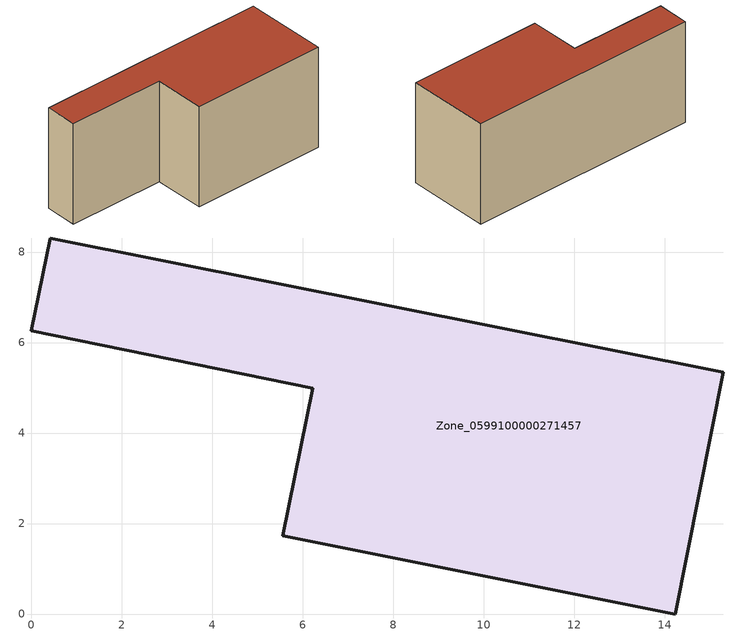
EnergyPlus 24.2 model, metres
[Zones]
Zone_0599100000271457
 floor ground (C_G): 6.22,4.99 0,6.26 0.42,8.31 15.29,5.34 14.23,0 5.56,1.73 z0
 wall outside (C_F): 15.29,5.34 0.42,8.31 0,6.26 6.22,4.99 5.56,1.73 14.23,0 15.29,5.34 z0:6.72
 roof outside (C_R): 14.23,0 15.29,5.34 0.42,8.31 0,6.26 6.22,4.99 5.56,1.73 z6.72
[BUILDING]
Pand.0599100000271457: North Axis=0; Terrain=City; Loads Convergence Tolerance Value=0.04; Temperature Convergence Tolerance Value=0.4; Solar Distribution=FullExterior; Maximum Number of Warmup Days=25; Minimum Number of Warmup Days=1
[Site:Location]
Rotterdam.The.Hague.AP_ZH_NLD Design_Conditions: Latitude=51.96; Longitude=4.45; Time Zone=1; Elevation=-4.5
[SITE:GROUNDTEMPERATURE:BUILDINGSURFACE]
18, 18, 18, 18, 18, 18, 18, 18, 18, 18, 18, 18
[MATERIAL] Thermal Absorptance=0.9; Solar Absorptance=0.7; Visible Absorptance=0.7
Name | Roughness | Thickness | Conductivity | Density | Specific Heat
G.TI.1946 | MediumSmooth | 0.15 | 1 | 540 | 1210
F.TI.1946 | Rough | 0.3 | 0.857143 | 1920 | 840
R.TI.1946 | MediumRough | 0.2 | 0.1 | 1500 | 1000
[CONSTRUCTION]
C_G: G.TI.1946
C_F: F.TI.1946
C_R: R.TI.1946
[ZONE]
Zone_0599100000271457: Type=1; Multiplier=1; Ceiling Height=Autocalculate; Volume=Autocalculate; Floor Area=autocalculate; Part of Total Floor Area=Yes
[ZONEINFILTRATION:DESIGNFLOWRATE]
Infil_Zone_0599100000271457: Zone or ZoneList or Space or SpaceList=Zone_0599100000271457; Schedule=AlwaysOn; Design Flow Rate Calculation Method=Flow/Area; Flow Rate per Floor Area=0.003; Constant Term Coefficient=1; Temperature Term Coefficient=0; Velocity Term Coefficient=0; Velocity Squared Term Coefficient=0
[HVACTEMPLATE:ZONE:IDEALLOADSAIRSYSTEM]
Zone_0599100000271457: Maximum Heating Supply Air Temperature=50; Minimum Cooling Supply Air Temperature=13; Maximum Heating Supply Air Humidity Ratio=0.0156; Minimum Cooling Supply Air Humidity Ratio=0.0077; Heating Limit=NoLimit; Cooling Limit=NoLimit; Dehumidification Control Type=ConstantSensibleHeatRatio; Cooling Sensible Heat Ratio=0.7; Dehumidification Setpoint=60; Humidification Control Type=None; Humidification Setpoint=30; Outdoor Air Method=None; Outdoor Air Flow Rate per Person=0.00944; Outdoor Air Flow Rate per Zone Floor Area=0; Outdoor Air Flow Rate per Zone=0; Demand Controlled Ventilation Type=None; Outdoor Air Economizer Type=NoEconomizer; Heat Recovery Type=None; Sensible Heat Recovery Effectiveness=0.7; Latent Heat Recovery Effectiveness=0.65
[ZONECONTROL:THERMOSTAT]
ThermostatControl_Zone_0599100000271457: Zone or ZoneList=Zone_0599100000271457; Control Type Schedule=DualSetpointControlType; Control 1=Thermostat_Zone_0599100000271457; Temperature Difference Between Cutout And Setpoint=0
[THERMOSTATSETPOINT:DUALSETPOINT]
Thermostat_Zone_0599100000271457: Heating Setpoint Temperature Schedule=HeatingSetpoint_Zone_0599100000271457; Cooling Setpoint Temperature Schedule=CoolingSetpoint_Zone_0599100000271457
[SCHEDULE:COMPACT]
HeatingSetpoint_Zone_0599100000271457: Through: 12/31, For: AllDays, Until: 24:00, 21
CoolingSetpoint_Zone_0599100000271457: Through: 12/31, For: AllDays, Until: 24:00, 24
DualSetpointControlType: Through: 12/31, For: AllDays, Until: 24:00, 4
AlwaysOn: Through: 12/31, For: AllDays, Until: 24:00, 1
